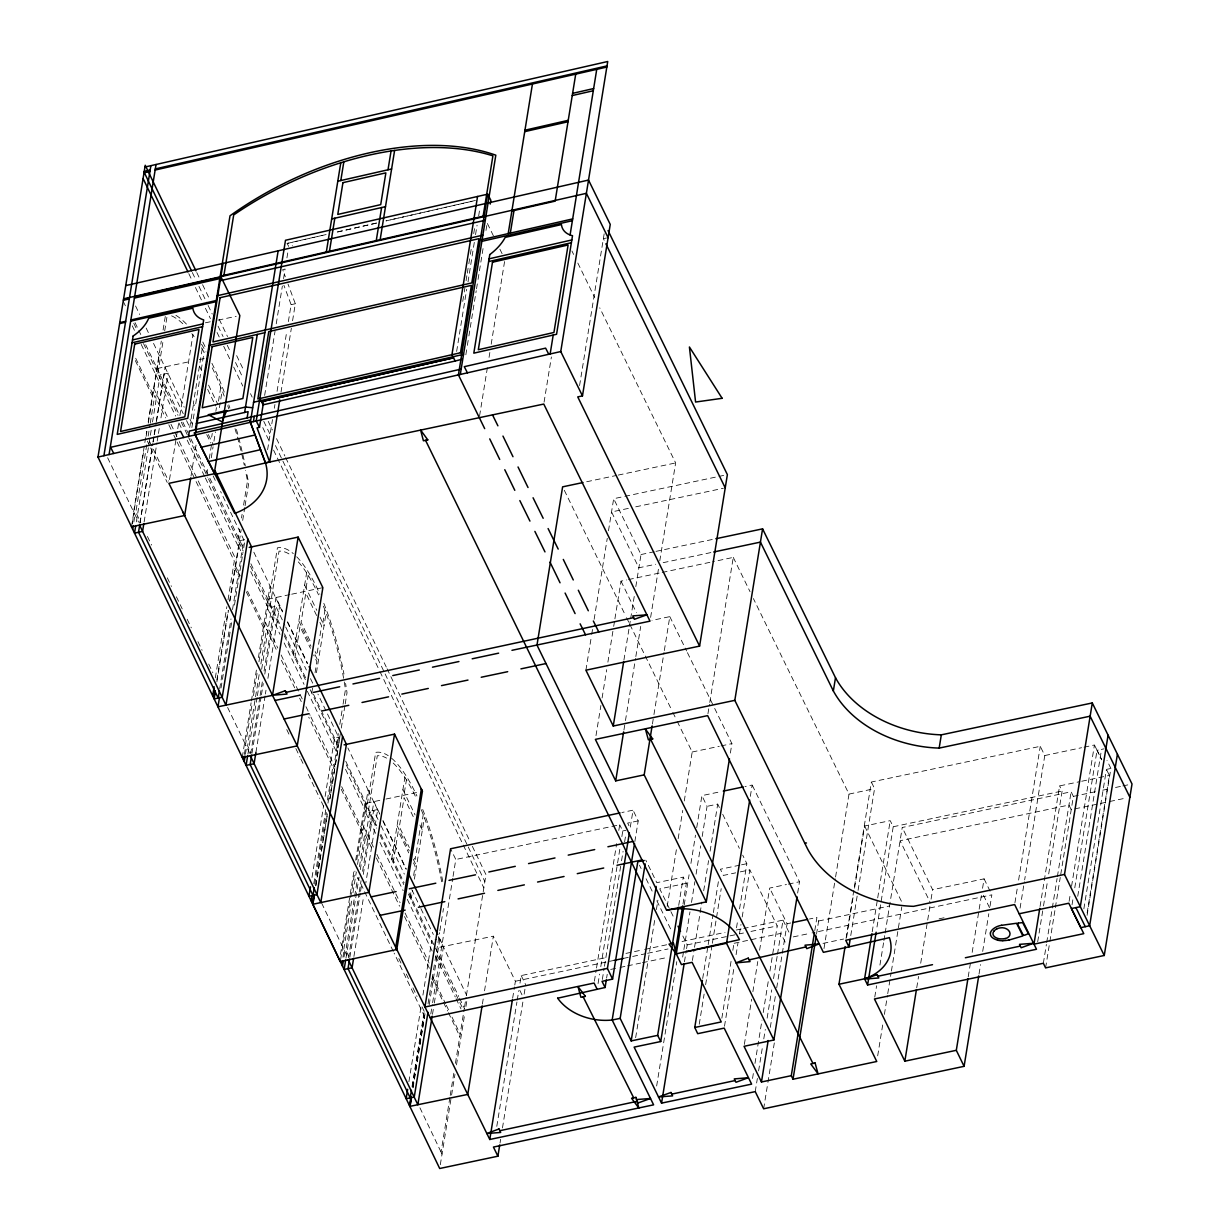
<?xml version="1.0" encoding="UTF-8"?>
<svg xmlns="http://www.w3.org/2000/svg" width="1230" height="1230" viewBox="0 0 1230 1230"><rect width="100%" height="100%" fill="white"/><g stroke="black" fill="none" stroke-linecap="round" stroke-linejoin="round"><path stroke-width="0.75" stroke-dasharray="5 3.75" d="M133.639 511.849L144.556 444.414M144.863 442.539L146.678 431.3M148.2 421.936L161.284 341.11M163.083 330.04L165.773 313.45M131.487 526.778L143.987 449.55M146.124 436.358L147.047 430.7M148.261 423.166L159.254 355.286M132.287 523.626L134.055 512.726M157.824 373.367L163.206 340.172M164.697 330.947L167.388 314.342M133.839 522.012L135.023 514.724M146.739 444.829L135.823 512.295L140.789 522.642M148.154 436.081L149.952 425.011M150.26 423.166L154.734 395.46L165.512 417.893M136.361 521.843L150.091 437.065M150.383 435.189L151.305 429.531M152.52 421.998L160.146 374.904L168.203 373.167L160.577 420.26M139.851 523.15L152.658 444.03M152.966 442.154L153.888 436.496M154.181 434.621L155.103 428.963M156.318 421.429L165.174 366.801M140.051 522.812L152.874 443.692M153.181 441.801L154.088 436.158M154.396 434.267L156.225 422.966M156.533 421.091L164.159 373.997L183.239 413.726M144.11 521.981L156.917 442.862M157.225 440.986L158.147 435.328M158.439 433.452L159.362 427.794M169.494 479.577L176.213 438.141M176.52 436.25L177.428 430.592M177.735 428.716L178.658 423.059M179.872 415.525L192.987 334.529M202.197 348.982L193.387 403.379L196.047 408.898M189.712 427.533L193.571 403.748M191.88 427.517L194.771 409.651M195.708 403.871L200.475 374.366M201.228 369.83L204.088 352.211M191.034 475.964L196.539 442.062M211.668 437.127L212.267 433.437M215.85 411.297L216.449 407.622M218.51 401.118L220.754 387.173M206.917 473.166L207.486 469.599M209.223 458.867L211.545 444.568M211.283 457.745L213.067 446.767M213.959 441.216L215.465 431.884M219.401 407.653L222.153 390.663M215.342 677.838L226.874 606.636M228.027 599.886L234.3 561.095L195.355 480.007M237.913 540.108L239.712 529.038M241.495 517.984L242.095 514.294M243.586 505.069L247.476 481.099A170.632 52.598 78.3 0 0 245.385 470.444M216.834 680.036L228.057 610.741M229.579 601.378L241.188 529.653M242.679 520.428L244.77 507.529M245.078 505.684L248.66 483.544A168.341 51.875 78.3 0 0 246.369 471.198M216.88 681.927L228.472 610.357M229.995 600.932L239.758 540.647L244.616 539.663M264.65 395.399L275.043 331.224M276.243 323.813L282.362 286.021M283.561 278.61L285.114 269.062L282.669 269.616L285.329 276.812M286.928 257.885L288.143 250.351M219.709 688.646L230.994 618.936M232.532 609.527L243.817 539.816L220.585 491.462M221.031 687.97L228.964 639M229.272 637.109L230.487 629.576M230.794 627.684L232.009 620.151M234.453 605.083L243.002 552.347M244.524 542.891L243.602 548.565L188.713 434.313M267.617 449.703L272.491 419.568M274.321 408.252L274.936 404.486M277.073 391.309L286.836 331.024M288.358 321.599L291.11 304.656L283.884 285.252M280.978 392.309L291.356 328.256M292.571 320.723L295.323 303.764L287.989 283.992M242.264 757.449L251.105 702.822M251.412 700.931L256.901 667.029M258.423 657.604L270.031 585.957M249.675 753.267L245.523 744.642L252.242 703.191M253.457 695.657L257.424 671.165M258.961 661.74L277.411 547.827A129.365 39.867 78.3 0 1 293.309 553.623M244.355 754.467L245.846 745.303M245.431 754.236L246.615 746.902M270.108 606.267L279.026 551.178A126.982 39.145 78.3 0 1 291.572 555.653M259.146 674.624L247.614 745.841L250.92 752.729M260.868 663.985L266.51 629.207L276.443 649.901M247.922 754.067L257.085 697.548M257.393 695.673L260.13 678.714M261.652 669.305L271.722 607.128L279.717 605.498L267.817 678.975M250.659 753.913L259.822 697.395M260.13 695.519L262.559 680.436M264.081 671.027L275.981 597.549L282.623 611.371M251.981 753.237L261.129 696.734M261.437 694.842L263.266 683.542M264.788 674.117L275.781 606.313L284.883 625.255M255.917 752.437L265.08 695.934M265.373 694.043L265.988 690.276M293.37 654.698L306.624 572.842M306.086 588.078L308.161 575.256M294.923 657.942L300.012 626.562L310.437 648.287M322.875 623.026L324.966 610.126M311.774 693.028L312.974 685.648M315.065 672.718L316.863 661.648L313.65 654.975M316.433 672.672L326.088 613.094M312.005 877.42L323.598 805.835M325.135 796.425L334.591 738.031L339.388 737.047M313.819 883.663L325.658 810.57L320.692 800.223M327.426 800.084L332.761 767.136L308.745 717.136M336.543 744.581L338.327 733.572M339.818 724.393L342.786 706.035M343.078 704.19L345.461 689.507A126.982 39.145 78.3 0 0 322.998 605.129M314.834 884.139L326.427 812.553M327.964 803.129L338.634 737.201L317.955 694.135M315.756 885.8L327.38 813.876M329.794 799.131L340.51 732.803M341.294 728.068L344.907 705.759M345.215 703.898L347.014 692.751A129.365 39.867 78.3 0 0 345.599 683.419M315.895 885.431L322.906 842.104M323.213 840.228L324.443 832.695M324.735 830.804L325.965 823.27M326.273 821.379L327.488 813.845M329.932 798.777L330.547 795.011M330.839 793.135L332.069 785.586M332.377 783.71L333.591 776.176M333.899 774.285L335.114 766.751M335.421 764.876L336.636 757.342M336.943 755.451L338.173 747.917M339.08 742.244L339.695 738.461M340.449 954.418L349.904 896.009M350.212 894.133L354.179 869.641M355.701 860.216L365.172 801.822L365.925 803.298L384.144 799.423M340.602 959.646L350.365 899.376M350.673 897.485L354.947 871.117M356.777 859.816L368.078 790.044L347.89 747.948M343.8 949.237L351.734 900.252M352.949 892.703L356.316 871.978M357.53 864.444L375.673 752.406A129.365 39.867 78.3 0 1 388.219 755.681M342.924 957.232L344.123 949.898M344 957.002L344.892 951.497M368.37 810.847L377.287 755.774A126.982 39.145 78.3 0 1 386.558 758.111M359.437 866.75L364.787 833.802L373.059 851.037M345.968 958.155L359.083 877.144M360.313 869.61L369.769 811.216L377.718 809.509L365.817 882.971M348.551 957.939L358.914 893.887M359.221 891.996L361.051 880.695M362.589 871.286L373.874 801.576L379.67 813.66M349.858 957.263L360.236 893.211M360.544 891.335L361.451 885.677M363.296 874.376L373.659 810.324L380.301 824.131M353.917 956.433L363.68 896.163M462.741 301.396L463.925 293.77M464.264 291.971L464.832 288.127M466.093 280.671L466.97 274.936M467.323 273.137L468.492 265.511M468.845 263.727L470.014 256.101M470.367 254.303L471.597 246.769M473.719 233.577L474.642 227.934M456.638 351.426L466.708 289.265M468.015 281.901L474.334 242.172M475.549 234.638L477.071 225.213M478.685 215.973L479.823 208.27M465.847 354.778L467.062 347.244M467.369 345.353L468.584 337.82M468.891 335.944L476.225 290.726M476.517 288.835L477.747 281.301M478.055 279.425L483.544 245.508M485.988 230.441L487.203 222.907M391.632 859.278L404.885 777.437M393.2 862.538L398.274 831.157L408.714 852.882M404.347 792.673L406.423 779.851M479.592 415.817L487.833 364.941M489.048 357.407L489.955 351.765M491.185 344.231L504.608 261.344M419.861 830.465L415.14 859.647L413.48 856.188M421.137 827.621L423.228 814.706M410.051 897.623L411.251 890.228M413.634 875.468L415.125 866.243L413.526 862.907M411.066 899.745L412.588 890.382M414.402 879.142L424.365 817.689M408.898 1081.754L421.398 1004.51M422.935 995.101L431.776 940.458M412.035 1086.582L424.227 1011.229M412.388 1086.382L423.92 1015.165L394.138 953.142M412.911 1087.535L424.504 1015.949M413.034 1087.781L425.242 1012.444M428.055 1003.726L431.715 981.11M432.022 979.234L433.252 971.685M433.544 969.84L434.759 962.398M435.051 960.538L436.373 952.42M436.558 951.251L439.571 932.663M439.863 930.803L441.078 923.361M441.37 921.501L442.585 914.075M442.877 912.214L443.477 908.493M429.193 1004.741L439.879 938.813L435.02 939.797M430.792 1013.951L432.314 1004.526M432.622 1002.65L452.763 878.312M453.055 876.421L455.807 859.478L450.564 848.777M432.499 1014.32L434.021 1004.895M434.328 1003.019L443.477 946.5L438.51 936.153M544.075 402.164L551.394 356.961M442.031 1154.094L441.047 1152.049L449.919 1097.329M450.226 1095.438L453.885 1072.791M455.423 1063.366L464.279 1008.646M464.586 1006.755L466.109 997.315M466.416 995.424L485.973 874.668L471.013 843.519M440.309 1164.733L451.287 1096.914M451.595 1095.038L454.962 1074.313M456.484 1064.888L464.725 1014.027M465.939 1006.478L466.862 1000.805M579.576 385.59L604.299 232.962M482.391 1004.003L483.313 998.345M484.528 990.811L493.368 936.184L437.357 947.746M512.649 998.207L514.478 986.906M514.786 985.015L515.401 981.248L493.368 936.184M496.797 1126.342L516.923 1002.004M517.23 1000.128L518.752 990.704M519.982 983.139L521.212 975.575L607.236 957.355M500.041 1143.008L500.641 1139.241M502.47 1127.941L522.919 1001.727M524.149 994.178L525.056 988.49M585.91 670.196L591.399 636.294M591.707 634.403L592.614 628.761M594.136 619.336L607.266 538.325M608.481 530.791L613.678 498.704L622.995 496.736M595.996 735.617L600.886 705.482M602.1 697.948L606.682 669.689M607.897 662.155L613.386 628.238M613.693 626.362L614.616 620.704M614.908 618.828L621.012 581.144L626.624 579.96M623.918 660.11L629.114 628.084M629.422 626.193L630.329 620.55M630.636 618.659L634.603 594.167M635.818 586.633L641.015 554.546L613.678 498.704M623.933 730.02L625.148 722.487M625.455 720.596L635.526 658.434M635.833 656.543L640.707 626.408M650.624 617.383L658.557 568.414M659.772 560.88L675.639 462.926L599.748 307.838M594.382 981.171L596.212 969.855M596.519 967.979L616.66 843.642M618.798 830.465L619.705 824.807L455.807 859.478M598.057 983.57L599.579 974.145M600.793 966.611L620.028 847.931M621.857 836.631L622.764 830.973L619.705 824.807M602.331 979.449L604.161 968.148M604.468 966.257L621.242 862.661M621.55 860.769L623.072 851.345M624.609 841.935L625.824 834.401M630.298 827.114L633.05 810.17L621.873 812.523M606.605 978.081L607.22 974.314M652.423 724.009L653.637 716.475M653.945 714.584L664.015 652.423M664.323 650.532L669.812 616.63L652.008 620.381M634.849 841.597L638.201 820.887L633.05 810.17M635.649 1037.689L655.175 917.134M656.39 909.585L657.927 900.176M667.183 906.479L676.638 848.085M678.161 838.66L682.742 810.401M684.264 800.991L692.198 752.007L677.054 721.011M707.942 713.754L709.464 704.329M709.772 702.453L733.265 557.39L712.677 561.756M678.714 905.372L683.28 877.128L656.805 882.679L645.796 860.154M682.988 904.004L686.34 883.294L683.28 877.128M684.203 904.88L689.092 874.745M690.922 863.445L695.504 835.185M696.718 827.652L701.899 795.626L721.487 791.505M656.651 1085.998L676.792 961.66M682.65 957.048L683.573 951.39M683.88 949.514L689.984 911.83M691.506 902.42L694.858 881.695M696.088 874.161L700.654 845.902M702.192 836.477L707.066 806.342L701.899 795.626M684.434 961.829L686.263 950.529M686.571 948.653L687.186 944.886L682.189 934.692M692.398 960.461L694.227 949.16M694.535 947.269L701.869 902.067M703.698 890.751L708.572 860.616M710.094 851.191L717.72 804.097L707.066 806.342M730.374 753.052L731.896 743.627L714.276 707.588M702.699 978.496L707.88 946.485M708.188 944.594L713.062 914.459M713.369 912.568L718.566 880.542M699.24 1024.252L704.114 994.117M705.636 984.692L712.047 945.132M712.355 943.256L721.211 888.629M750.331 796.333L752.16 785.032L744.95 786.554M721.856 1018.163L731.619 957.878M732.834 950.344L733.757 944.686M736.509 927.743L737.723 920.194M739.553 908.893L746.871 863.691L742.705 855.173M724.501 1026.235L734.264 965.95M736.094 954.649L737.923 943.348M739.445 933.924L740.983 924.514M742.197 916.98L749.823 869.871L737.462 872.47M744.35 1044.424L751.668 999.221M752.883 991.688L757.772 961.537M759.602 950.236L769.673 888.075L786.447 884.524M752.545 1078.479L753.452 1072.821M754.974 1063.412L762 1020.085M763.215 1012.551L768.704 978.634M769.934 971.1L777.252 925.898L749.823 869.871M755.235 1091.625L757.373 1078.433M758.602 1070.899L762.569 1046.407M763.784 1038.873L765.306 1029.448M767.136 1018.148L771.717 989.889M773.547 978.588L777.206 955.987M777.514 954.096L783.018 920.132L743.75 928.45M770.303 1027.358L775.5 995.331M776.714 987.798L787.092 923.745L769.673 888.075M797.655 893.057L799.5 881.756L752.16 785.032M763.646 1108.784L767.612 1084.291M767.92 1082.415L774.331 1042.856M814.783 930.618L816.92 917.426L809.463 919.01M816.505 934.185L818.642 920.993L816.92 917.426M823.992 948.561L835.278 878.85M835.585 876.975L849.008 794.088L753.39 598.564M846.056 938.382L871.378 782.019L1040.273 746.318L1044.777 755.543L1024.652 879.865M846.609 937.152L853.328 895.717M854.543 888.183L864.613 826.007L890.213 820.656L893.226 826.745L876.452 930.341M850.76 935.584L857.771 892.257M858.079 890.366L874.561 788.645L871.378 782.019M872.208 931.802L877.405 899.776M877.697 897.9L890.213 820.656M874.761 997.1L876.59 985.799M879.942 965.073L883.617 942.472M883.909 940.581L884.831 934.938M885.139 933.047L902.236 827.498L1071.115 791.782L1073.375 796.394L1060.552 875.576M877.682 1055.847L882.863 1023.821M884.385 1014.396L887.445 995.562M887.737 993.671L891.104 972.961M891.412 971.07L901.774 907.017M916.734 987.721L918.564 976.42M920.701 963.228L930.157 904.834M931.079 899.161L932.617 889.69L902.236 827.498M968.21 976.851L970.962 959.892M972.177 952.358L981.632 893.964M982.555 888.291L984.092 878.835L932.617 889.69M979.034 974.022L980.571 964.612M982.693 951.42L988.797 913.752M990.027 906.202L991.857 894.84L812.031 932.924M1014.95 902.666L1017.395 887.599M1018.609 880.065L1040.273 746.318M1020.07 908.124L1024.344 881.756M1040.057 906.464L1059.599 785.909L1079.879 781.634M1037.705 941.734L1043.194 907.832M1043.501 905.941L1047.468 881.449M1048.698 873.915L1062.12 791.028L1059.599 785.909M1043.348 963.274L1046.392 944.44M1046.699 942.549L1057.077 878.497M1057.385 876.621L1071.115 791.782M1045.592 967.887L1049.559 943.395M1049.867 941.519L1055.063 909.493M1055.355 907.602L1060.245 877.467M1069.116 901.344L1070.331 893.81M1071.561 886.277L1094.439 744.996L1083.399 747.333M1072.037 904.757L1073.252 897.223M1074.774 887.814L1097.052 750.285L1094.439 744.996M1077.741 896.301L1101.542 749.362M1083.861 908.816L1106.447 769.411L1113.504 767.889M1087.136 912.937L1109.399 775.423L1106.431 769.427M1087.089 915.351L1110.89 768.412L1107 760.478M287.144 243.463L326.288 234.515L287.097 243.386L288.758 246.584L292.479 245.723M376.626 223.014L335.621 232.393L376.657 223.061M622.764 830.973L625.947 830.296M385.974 799.039L418.769 792.058M849.008 794.088L874.561 788.645M205.395 322.814L210.837 321.66M218.079 320.138L236.206 316.31M157.117 368.539L190.097 361.559M199.26 359.621L204.764 358.453M586.71 481.745L616.353 475.472M618.213 475.088L675.639 462.926M624.855 496.336L723.64 475.41M628.315 508.405L611.541 511.957L638.877 567.799L655.713 564.247M635.756 506.822L723.363 488.264M641.015 554.546L654.114 551.778M655.974 551.378L715.829 538.74M663.185 562.663L711.816 552.378M628.499 579.561L660.295 572.842M662.171 572.442L710.817 562.141M692.198 752.007L719.273 746.303M721.072 745.918L731.896 743.627M1044.777 755.543L1081.57 747.717M893.226 826.745L1062.12 791.028M1073.375 796.394L1095.361 791.751M1102.695 790.198L1108.199 789.03M1115.533 787.477L1121.022 786.324M1122.852 785.924L1128.356 784.771M1074.897 808.863L1107.876 801.899M1109.721 801.499L1126.203 798.009M788.307 884.124L799.5 881.756M625.932 953.404L642.767 949.837M644.628 949.437L667.075 944.686M682.035 941.519L725.039 932.402M736.263 930.034L741.875 928.85M515.401 981.248L614.077 960.384M623.379 958.416L630.821 956.832M632.697 956.448L645.719 953.681M647.58 953.296L668.059 948.96M687.186 944.886L737.846 934.2M739.722 933.801L743.474 933.017M750.976 931.433L777.252 925.898M787.092 923.745L790.813 922.961M818.642 920.993L889.367 906.018M610.695 969.425L618.183 967.841M620.043 967.441L625.655 966.257M627.531 965.858L640.615 963.075M642.49 962.69L666.798 957.54M734.126 943.287L780.865 933.386L786.754 945.393M793.289 936.891L810.155 933.324M822.993 943.395L843.596 939.043M939.136 918.81L944.763 917.611M291.11 304.656L295.323 303.764M267.879 599.21L289.88 594.582M291.71 594.198L322.86 587.648M638.201 820.887L627.654 823.101L629.945 827.713M1081.724 781.25L1109.399 775.423M739.814 865.167L720.396 869.241L723.332 875.437L735.694 872.839M741.582 864.798L746.871 863.691M686.34 883.294L659.757 888.875L673.886 917.718M606.528 237.99L603.377 238.651L605.052 242.079M1097.052 750.285L1101.757 759.848L1097.052 750.285L1104.156 748.824M783.018 920.132L788.907 932.14M1071.222 809.648L1068.978 805.035L900.083 840.736L930.464 902.943M733.265 557.39L750.039 591.692M864.613 826.007L902.389 903.251M571.919 250.982L573.611 254.425M577.823 263.051L594.69 297.506M669.812 616.63L686.586 650.947M687.432 652.669L713.446 705.866M621.012 581.144L636.448 612.678M564.309 490.293L625.732 615.984M626.562 617.706L629.099 622.872M629.929 624.594L672.01 710.679M672.841 712.401L676.208 719.289M717.72 804.097L719.396 807.51M722.717 814.322L739.384 848.362M639.462 865.167L641.107 868.564M646.088 878.743L653.545 894.01M656.866 900.791L671.78 931.325M521.212 975.575L525.671 984.707M202.812 342.048L206.117 348.828M519.813 990.35L522.043 994.916M487.388 223.491L494.906 238.912M499.903 249.183L502.409 254.318M984.092 878.835L990.304 891.642M983.493 895.286L989.72 908.094M227.627 707.45L245.523 744.642M196.769 272.553L199.26 277.734M202.581 284.653L210.069 300.228M219.201 319.262L227.519 336.559M236.652 355.593L244.14 371.168M268.232 421.352L272.399 429.993M276.55 438.649L284.853 455.946M285.683 457.683L386.251 667.029M387.081 668.766L470.183 841.781M192.326 272.553L195.647 279.471M198.968 286.39L207.286 303.687M208.116 305.424L212.267 314.065M218.079 326.181L223.076 336.559M227.227 345.215L230.548 352.134M235.53 362.512L243.017 378.087M250.489 393.662L252.15 397.121M263.789 421.352L271.276 436.911M275.428 445.568L282.07 459.405M282.9 461.142L384.298 672.226M385.128 673.963L467.4 845.256M468.23 846.978L484.851 881.587M188.805 273.644L192.126 280.578M195.462 287.497L202.104 301.335M205.425 308.253L210.422 318.632M217.064 332.484L219.555 337.666M223.706 346.322L230.364 360.159M233.685 367.078L242.833 386.112M262.774 427.64L270.246 443.215M273.583 450.134L379.117 669.873M379.947 671.595L483.836 887.876M199.429 366.079L201.935 371.276M208.577 385.128L217.741 404.178M304.64 585.065L316.786 610.357M320.031 617.106L324.074 625.532M402.917 789.66L415.063 814.952M419.922 825.069L422.351 830.127M316.602 615.507L305.809 593.045L301.089 622.211L311.052 642.952M319.923 622.426L321.584 625.885L316.863 655.052L315.203 651.593M413.219 816.643L404.086 797.64L399.366 826.806L409.329 847.547M207.67 389.326L215.65 405.946M298.829 620.981L310.975 646.273M315.018 654.698L318.263 661.448M397.09 825.576L409.236 850.868M413.295 859.293L416.524 866.028M208.362 434.544L213.359 444.937M206.748 434.59L210.745 442.908M287.589 621.734L307.469 663.17M135.561 305.978L139.651 314.48M146.186 328.087L148.63 333.192M153.535 343.385L184.208 407.222M190.035 419.338L193.356 426.257M382.991 820.564L406.192 868.872M253.841 552.209L283.3 613.601M287.451 622.242L307.346 663.708M368.078 790.044L379.67 814.183M382.976 821.087L406.161 869.364M438.464 936.599L466.647 995.285M186.56 420.629L189.881 427.548M213.113 475.902L215.604 481.084M285.698 626.977L306.378 670.027M310.514 678.637L313.004 683.803M381.115 825.853L404.332 874.115M411.789 889.644L420.076 906.879M420.906 908.601L433.344 934.462M135.054 322.629L140.774 334.529M145.678 344.738L179.565 415.279M182.901 422.198L187.883 432.591M345.738 761.186L376.718 825.745M380.839 834.324L404.086 882.756M408.99 892.949L434.79 946.654M435.482 948.13L458.698 996.454M459.528 998.176L464.494 1008.539M250.889 563.771L281.147 626.854M284.468 633.758L306.024 678.683M313.481 694.227L338.358 746.057M268.478 602.9L283.407 633.957M284.238 635.679L306.316 681.666M310.175 689.676L338.096 747.825M346.291 764.876L376.703 828.19M380.024 835.093L403.778 884.57M408.437 894.272L432.222 943.794M123.215 301.289L126.459 308.054M133.763 323.275L136.207 328.349M143.51 343.57L177.981 415.325M181.287 422.198L187.898 435.958M188.713 437.68L207.716 477.225M208.546 478.947L243.171 551.025M250.489 566.277L268.386 603.53M437.034 954.987L459.021 1000.759M459.836 1002.45L463.91 1010.922M435.743 956.325L455.269 997.007M456.084 998.698L460.973 1008.877M238.512 546.166L242.587 554.638M250.72 571.566L267.802 607.143M345.553 769.35L366.033 811.969M132.271 325.812L135.515 332.577M141.204 344.415L175.644 416.109M178.95 422.982L182.255 429.87M187.206 440.186L204.549 476.287M205.379 478.009L238.42 546.781M267.587 608.466L280.01 634.342M284.161 642.967L304.041 684.372M307.362 691.275L336.374 751.668M365.848 813.061L375.796 833.755M379.947 842.381L403.148 890.689M407.284 899.314L432.145 951.082M153.658 388.219L167.695 417.447M171.001 424.335L178.427 439.802M179.257 441.524L236.252 560.157M265.357 622.18L277.796 648.056M281.117 654.96L302.657 699.809M305.978 706.712L310.114 715.337M310.944 717.059L334.975 767.105M363.634 826.76L373.582 847.47M376.887 854.373L400.104 902.682M405.07 913.029L429.101 963.059M168.833 424.796L172.969 433.421M173.799 435.143L176.29 440.325M177.12 442.047L194.525 478.286M281.409 660.233L294.662 687.816M299.628 698.163L301.289 701.623M376.38 857.94L399.566 906.202M404.532 916.55L429.378 968.271M135.7 358.253L152.766 393.754M235.345 565.769L240.219 575.932M247.538 591.184L264.619 626.746M341.663 786.647L362.958 830.973M432.483 976.451L445.506 1003.572M446.321 1005.264L448.766 1010.353M452.01 1017.133L460.158 1034.076M135.331 360.59L152.382 396.091M234.945 568.183L239.02 576.639M246.338 591.891L264.235 629.145M341.233 789.276L362.527 833.602M432.114 978.726L442.692 1000.759M443.507 1002.465L447.582 1010.937M448.397 1012.628L459.789 1036.352M398.827 958.554L401.318 963.72M406.284 974.068L408.775 979.249M412.911 987.859L417.047 996.485M422.028 1006.832L424.504 1011.998M149.522 441.385L168.587 481.068M286.759 729.605L289.25 734.771M295.861 748.547L299.997 757.157M300.827 758.879L304.133 765.783M308.269 774.393L319.861 798.501M393.308 951.42L357.73 877.344L345.891 950.436L349.197 957.324M147.354 441.078L149.829 446.259M150.66 447.981L167.234 482.468M147.416 536.434L151.551 545.059M167.295 577.823L171.431 586.449M176.397 596.796L182.209 608.865M187.175 619.213L191.311 627.838M197.938 641.63L202.089 650.255M208.716 664.046L212.852 672.672M107.64 457.745L138.59 522.166M321.691 903.204L347.936 957.863M419.922 1107.784L441.047 1152.049M391.586 758.218A129.365 39.867 78.3 0 1 416.939 795.995M422.705 809.463A129.365 39.867 78.3 0 1 442.908 882.371M393.185 763.046A126.982 39.145 78.3 0 1 416.832 799.454M421.26 809.724A126.982 39.145 78.3 0 1 442.231 884.877M296.722 556.806A129.365 39.867 78.3 0 1 319.969 594.274M323.813 603.315A129.365 39.867 78.3 0 1 343.954 674.025M298.306 561.895A126.982 39.145 78.3 0 1 318.555 594.859M175.89 315.311A168.341 51.875 78.3 0 1 186.668 324.32M201.489 344.169A168.341 51.875 78.3 0 1 206.01 351.918M211.929 363.311A168.341 51.875 78.3 0 1 224.552 392.893M228.811 404.839A168.341 51.875 78.3 0 1 229.872 408.022M236.452 429.501A168.341 51.875 78.3 0 1 245.308 465.909M171.616 315.849A170.632 52.598 78.3 0 1 184.946 325.781M191.834 333.684A170.632 52.598 78.3 0 1 194.125 336.728M201.474 347.783A170.632 52.598 78.3 0 1 205.118 354.025M212.267 367.847A170.632 52.598 78.3 0 1 224.229 396.106M227.704 405.716A170.632 52.598 78.3 0 1 228.795 408.913M235.022 428.67A170.632 52.598 78.3 0 1 244.263 465.125M475.441 200.444L385.959 220.893L475.487 200.521"/><path stroke-width="1.5" d="M570.09 234.976L596.735 69.357M499.734 1144.899L497.904 1156.2L439.694 1168.5L97.985 457.068L145.232 165.266L195.939 270.815M103.904 455.715L150.875 165.666M109.07 454.546L156.041 164.497M132.671 529.284L133.255 525.64M135.746 525.61L134.516 533.144L142.572 531.406L143.802 523.872M139.743 524.687L138.529 532.236L218.187 698.056L219.401 690.522M188.482 436.435L189.343 431.084L461.158 369.092M195.37 429.701L230.01 215.788A237.19 140.02 -27.3 0 1 495.813 155.18L460.297 374.458M223.014 263.404L195.232 434.897L234.653 513.402A64.929 48.016 9.2 0 0 265.48 462.895L543.768 404.055L650.009 621.15L511.957 650.316M131.487 526.778L184.638 515.524L190.742 477.855M223.921 275.32L233.7 214.943A240.788 142.142 -27.3 0 1 492.907 155.841L483.129 216.219M244.632 412.465L257.27 334.422M247.107 417.908L248.122 411.666L196.385 423.474M278.149 250.828L250.367 422.321L265.48 462.895L269.693 462.003L279.764 399.842M253.426 421.629L254.287 416.278M212.682 695.857L214.143 686.771M213.866 698.332L215.05 691.06M215.358 691.352L214.128 698.886L222.23 697.241L247.86 539.001M269.693 462.003L257.039 427.856L259.484 427.302L263.451 402.81M219.509 697.395L217.971 706.804L272.507 695.35L298.137 537.11L249.244 547.381M243.479 759.971L244.063 756.312M326.334 251.966L340.787 162.76M244.247 761.57L245.139 756.081M247.63 755.958L246.092 765.368L254.087 763.738L255.917 752.437M329.471 251.258L334.821 218.202M340.802 180.549L343.831 161.822M251.673 755.128L250.151 764.537L313.004 895.44L314.234 887.906M376.257 240.588L381.623 207.532M388.004 169.786L391.063 150.967M380.147 239.696L394.615 150.429M310.483 886.845L308.961 896.255L316.94 894.641L342.57 736.401M311.205 900.99L312.097 895.502M312.466 903.62L313.957 894.456M312.728 904.296L314.265 894.871M644.197 860.477L637.801 861.769L612.171 1020.008L653.607 1104.832L489.771 1139.487L395.737 947.254L421.367 789.014L422.413 791.29L396.783 949.529L340.295 961.537L312.851 904.265L314.373 894.856M341.74 964.566L342.34 960.891M342.509 966.165L343.401 960.661M345.661 960.046L344.139 969.455L352.088 967.749L353.61 958.324M349.566 959.154L348.029 968.564L410.205 1097.883L411.42 1090.349M477.563 196.477L451.933 354.717L455.192 361.02L461.865 359.314M344.077 744.842L394.523 734.126L368.892 892.365L396.783 949.529M460.497 352.749L471.413 285.36L268.77 331.577L257.854 398.966L462.065 352.395M259.484 427.302L256.224 420.983L285.498 240.265L487.695 194.156L458.421 374.889L484.682 428.64M490.247 204.072L490.862 200.306L487.695 194.156M508.205 233.592L532.436 84.024M510.327 233.116L513.986 210.514M407.668 1089.288L406.146 1098.697L414.249 1097.052L427.979 1012.275M575.717 74.154L555.145 201.136L511.88 210.991M409.482 1105.586L410.958 1096.422M411.389 1096.945L409.851 1106.37L467.754 1094.423L482.083 1005.879M409.99 1106.631L411.512 1097.206M432.191 1016.195L417.846 1104.74L348.244 959.815M550.148 353.963L553.208 335.052M715.829 538.74L762.585 528.854L734.817 700.347L613.247 726.038L585.91 670.196L699.593 646.104L577.746 396.89L582.466 395.906L560.757 351.549L607.728 61.5L144.956 167.019M582.466 395.906L610.249 224.414L588.524 180.057L125.752 285.575M489.771 1139.487L512.341 1000.082M613.247 726.038L623.625 661.986M652.115 725.885L644.182 774.869L615.692 780.881L623.625 731.896M557.636 998.222L605.083 987.505L602.024 981.34L612.571 979.126L607.42 968.41L629.376 832.772M605.083 987.505L606.298 979.972M612.571 979.126L634.542 843.488M678.407 907.263L657.666 1035.368L631.174 1040.918L620.166 1018.379L645.181 863.921M631.174 1040.918L656.19 886.446M699.593 646.104L727.376 474.626L608.051 230.548M702.391 980.387L694.766 1027.481L697.702 1033.677L724.193 1028.111L751.622 1084.122L661.556 1103.126L634.127 1047.114L660.725 1041.533L682.681 905.895M694.766 1027.481L721.241 1021.93L692.106 962.337L681.435 964.581L676.269 953.865L683.911 906.771M661.556 1103.126L684.126 963.72M583.005 482.529L562.617 486.849L536.987 645.089L666.568 910.246L706.281 901.867L729.467 758.695M814.475 932.494L791.29 1075.666L761.462 1081.985L744.042 1046.315L773.87 1039.996L726.53 943.272L749.716 800.1M761.462 1081.985L768.181 1040.534M773.87 1039.996L797.055 896.824M1129.878 797.24L1090.134 716.183L939.167 748.101A109.055 80.657 9.2 0 1 833.356 690.968L835.493 677.73L762.585 528.854M845.087 946.577L838.983 984.246L876.759 1061.49L793.012 1079.233L816.197 936.076M850.145 939.351L848.931 946.885L823.377 952.327L707.634 715.629L595.382 739.384L615.692 780.881M871.901 933.678L864.582 978.895L867.596 984.984L1036.49 949.268L1014.642 904.557L845.748 940.258L848.931 946.885L889.428 937.644A51.168 37.853 9.2 0 1 864.613 978.788L838.983 984.246M867.596 984.984L876.144 932.232M939.167 748.101L941.319 734.848L1092.286 702.945L1132.015 783.987L1104.248 955.479L1045.592 967.887L1043.348 963.274L874.453 998.975L904.834 1061.183L956.31 1050.312L967.902 978.726M904.834 1061.183L916.427 989.596M497.904 1156.2L493.43 1147.067L755.235 1091.625L763.646 1108.784L964.089 1066.333L978.726 975.913M1039.765 908.355L1033.969 944.148L1083.768 933.662L1068.809 903.22L1019.147 913.782M1104.248 955.479L1064.504 874.422L1092.286 702.945M1108.076 735.202L1080.309 906.695L1071.422 908.524L1080.801 927.666L1089.642 925.744L1117.409 754.251M1018.24 922.977L1017.61 924.038M1008.861 940.104L1022.883 935.938L1016.58 923.253L1001.604 925.314M261.513 401.703L453.547 357.822L261.467 401.626M144.248 171.37L150.168 170.032M155.334 168.894L607.02 65.897M155.149 170.048L606.836 67.05M144.018 172.83L149.937 171.477M572.596 93.357L593.629 88.56M572.242 95.556L593.26 90.759M524.964 130.196L568.229 120.325M524.718 131.641L567.999 121.77M337.789 181.24L391.601 168.971M331.685 218.925L385.497 206.655M220.232 276.166L486.035 215.558M123.615 298.829L586.387 193.31L608.097 237.667M123.507 299.413L129.427 298.06M134.624 296.784L220.047 277.304M123.384 300.258L129.288 298.905M134.408 298.075L219.847 278.595M219.478 280.871L485.266 220.262M217.064 295.769L482.852 235.161M482.145 239.543L572.703 218.894M119.756 322.614L125.675 321.276M130.872 319.985L216.296 300.504M119.602 323.567L125.522 322.229M130.672 321.153L216.111 301.673M481.853 241.341L572.411 220.693M132.502 339.957L203.042 323.874M489.079 258.823L571.842 239.958M132.056 342.77L202.596 326.688M488.633 261.575L571.397 242.71M209.023 345.415L264.727 332.715M253.472 402.256L463.556 354.348M197.261 418.046L245.508 407.038L252.581 407.73M455.192 361.02L263.128 404.824L259.868 398.505M97.985 457.068L560.757 351.549M201.243 447.243L255.102 434.974M208.285 461.604L214.943 474.488L265.465 462.972L249.582 420.183L194.171 432.822L208.285 461.604L260.591 449.673M804.789 843.35L806.465 842.965M676.269 953.865L673.456 943.102L668.997 944.117L676.269 953.865L739.461 939.643L737.17 935.461A56.826 42.035 9.2 0 0 672.195 909.339M749.162 959.877L805.911 946.931M1018.24 923.069L1022.668 922.608L1028.403 933.662L1024.529 935.277L1023.099 934.677M286.129 692.336L633.65 617.645M671.718 1094.131L735.094 1080.555M313.296 692.429L339.726 686.786M275.028 700.47L300.028 695.165M432.483 667.183L458.913 661.54M472.182 658.803L498.627 653.161M362.02 702.484L388.572 696.826M401.841 694.089L428.286 688.446M284.099 718.996L309.099 713.692M520.92 668.874L546.012 663.539M371.091 896.885L396.091 891.581M488.833 871.978L515.278 866.335M528.546 863.598L554.991 857.956M607.912 846.763L632.912 841.443M418.385 907.279L444.829 901.636M458.083 898.899L484.528 893.257M577.27 873.654L603.715 868.011M616.983 865.29L641.983 859.97M499.903 1130.693L637.232 1101.311M713.677 551.993L760.448 542.107L833.34 690.983M620.012 812.922L450.564 848.777L424.934 1007.016L607.42 968.41M723.286 791.121L743.135 786.939M312.851 904.265L368.892 892.365L182.855 512.064M614.077 960.384L623.379 958.416M792.689 922.562L807.603 919.394M686.832 951.651L726.53 943.272M1064.504 874.422L913.536 906.341A109.055 80.657 9.2 0 1 807.726 849.207L734.817 700.347M430.177 1017.717L594.075 983.047L597.134 989.212M877.897 976.251L932.494 964.674M965.365 957.755L1020.3 946.101M392.77 675.562L419.261 670.012M352.949 683.957L379.547 678.376M441.493 685.617L467.984 680.067M481.207 677.253L507.698 671.688M322.306 710.863L348.797 705.313M242.264 757.449L297.23 745.887L322.86 587.648L298.137 537.11M568.199 855.127L594.69 849.576M409.313 888.752L435.804 883.202M449.027 880.373L475.503 874.822M497.858 890.412L524.349 884.862M537.572 882.033L564.047 876.483M380.116 915.32L405.162 910.108M620.166 1018.379L612.171 1020.008A49.492 36.608 9.2 0 1 557.636 998.145M666.691 910.231L672.18 909.293M1017.518 924.099L1023.022 934.754M548.78 354.271L545.613 348.136L464.264 366.678L467.431 372.828M183.777 437.511L180.61 431.361L110.608 447.32L113.775 453.47M339.542 960.061L340.295 961.537M650.609 739.368L812.969 1063.473M583.174 996.854L633.665 1097.775M657.666 1035.368L660.725 1041.533M492.507 414.879L497.904 425.826M593.352 621.027L598.764 631.974M580.13 623.841L585.542 634.803M533.067 497.766L543.168 518.276M548.103 528.562L558.189 549.087M519.844 500.595L529.946 521.105M534.881 531.391L544.982 551.901M1075.912 907.602L1085.26 926.651M678.038 926.205L680.528 931.31M605.898 243.801L725.223 487.864M644.182 774.869L706.281 901.867M425.534 440.294L671.226 943.61M220.862 276.658L239.835 315.541L214.204 473.781L168.894 483.344L184.638 515.524M394.523 734.126L422.413 791.29M563.294 559.419L573.272 579.96M578.315 590.231L588.309 610.772M502.962 436.081L512.987 456.714M518.03 466.97L528.024 487.51M550.025 562.156L560.05 582.789M565.093 593.045L575.087 613.586M489.74 438.895L499.718 459.436M504.777 469.706L514.801 490.324M956.31 1050.312L964.089 1066.333M791.29 1075.666L793.012 1079.233M144.125 172.2L191.496 270.815M143.095 178.488L187.975 271.922M309.13 666.614L346.414 744.319L320.784 902.559L250.351 755.789M215.035 470.721L251.596 546.95L225.966 705.19L139.544 525.041M408.668 874.038L437.68 934.416M941.319 734.848A109.055 80.657 9.2 0 1 835.493 677.73M990.504 932.94A6.811 5.028 9.2 0 0 993.117 938.183A11.87 8.779 9.2 0 0 997.592 940.074M1002.834 940.75A16.959 12.546 9.2 0 1 997.561 940.166M1008.908 939.997A23.862 17.651 9.2 0 1 1002.819 940.643M1005.31 938.598A7.411 5.489 9.2 0 0 1009.538 931.771A7.411 5.489 9.2 0 0 1000.005 927.912A10.04 7.426 9.2 0 0 996.777 928.973M994.178 930.864A11.408 8.441 9.2 0 1 996.746 928.927M994.194 930.833A8.026 5.935 9.2 0 0 993.041 933.109A5.612 4.151 9.2 0 0 994.916 937.045A8.072 5.966 9.2 0 0 997.961 938.459A10.317 7.626 9.2 0 0 1001.42 938.89A13.33 9.855 9.2 0 0 1005.294 938.49M990.381 932.97A11.9 8.794 9.2 0 1 992.379 929.68A18.834 13.93 9.2 0 1 996.531 926.851A17.82 13.176 9.2 0 1 1001.604 925.267M133.148 336.021L117.219 434.39L187.76 418.308L203.688 319.923A36.623 21.617 -27.3 0 1 192.864 308.192L148.676 318.263A35.532 20.972 -27.3 0 1 133.148 336.021M134.716 344.108L120.555 431.484L184.808 416.832L198.968 329.456L134.716 344.108M212.129 346.691L202.243 407.776L242.879 398.505L252.78 337.42L212.129 346.691M220.109 297.691L212.944 341.94L471.813 282.915L478.977 238.651L220.109 297.691M342.939 182.655L337.789 214.435L380.716 204.641L385.866 172.861L342.939 182.655M489.771 254.595L473.811 353.164L556.56 334.283L572.519 235.714A32.195 19.003 -27.3 0 1 561.449 224.567L505.192 237.39A43.973 25.953 -27.3 0 1 489.771 254.595M492.492 262.221L478.316 349.735L553.93 332.484L568.106 244.985L492.492 262.221M226.566 410.543L222.23 421.875L208.208 414.725L226.566 410.543M819.042 943.933L806.803 948.653L805.02 945.194L819.042 943.933M748.271 958.139L735.909 962.89L750.054 961.599L748.271 958.139M285.283 690.691L272.952 695.242L287.021 694.058L285.283 690.691M499.011 1128.971L486.696 1133.522L500.687 1132.446L499.011 1128.971M748.317 1077.726L735.986 1082.277L734.249 1078.91L748.317 1077.726M877.052 974.606L864.675 979.065L878.789 977.973L877.052 974.606M1033.523 943.272L1021.146 947.746L1019.516 944.348L1033.523 943.272M650.455 1098.498L638.078 1102.956L636.448 1099.559L650.455 1098.498M646.872 614.816L634.388 619.305L632.758 615.907L646.872 614.816M670.98 1092.471L658.496 1096.96L672.61 1095.869L670.98 1092.471M652.715 738.892L648.379 739.876L645.443 729.129L652.715 738.892M815.09 1062.981L810.755 1063.981L818.027 1073.729L815.09 1062.981M427.794 439.879L423.412 440.786L420.599 430.008L427.794 439.879M585.388 996.346L580.898 997.269L578.008 986.614L585.388 996.346M635.941 1097.36L631.559 1098.267L638.877 1108.092L635.941 1097.36M722.133 398.305L695.58 402.041L689.415 346.983L722.133 398.305"/></g></svg>
